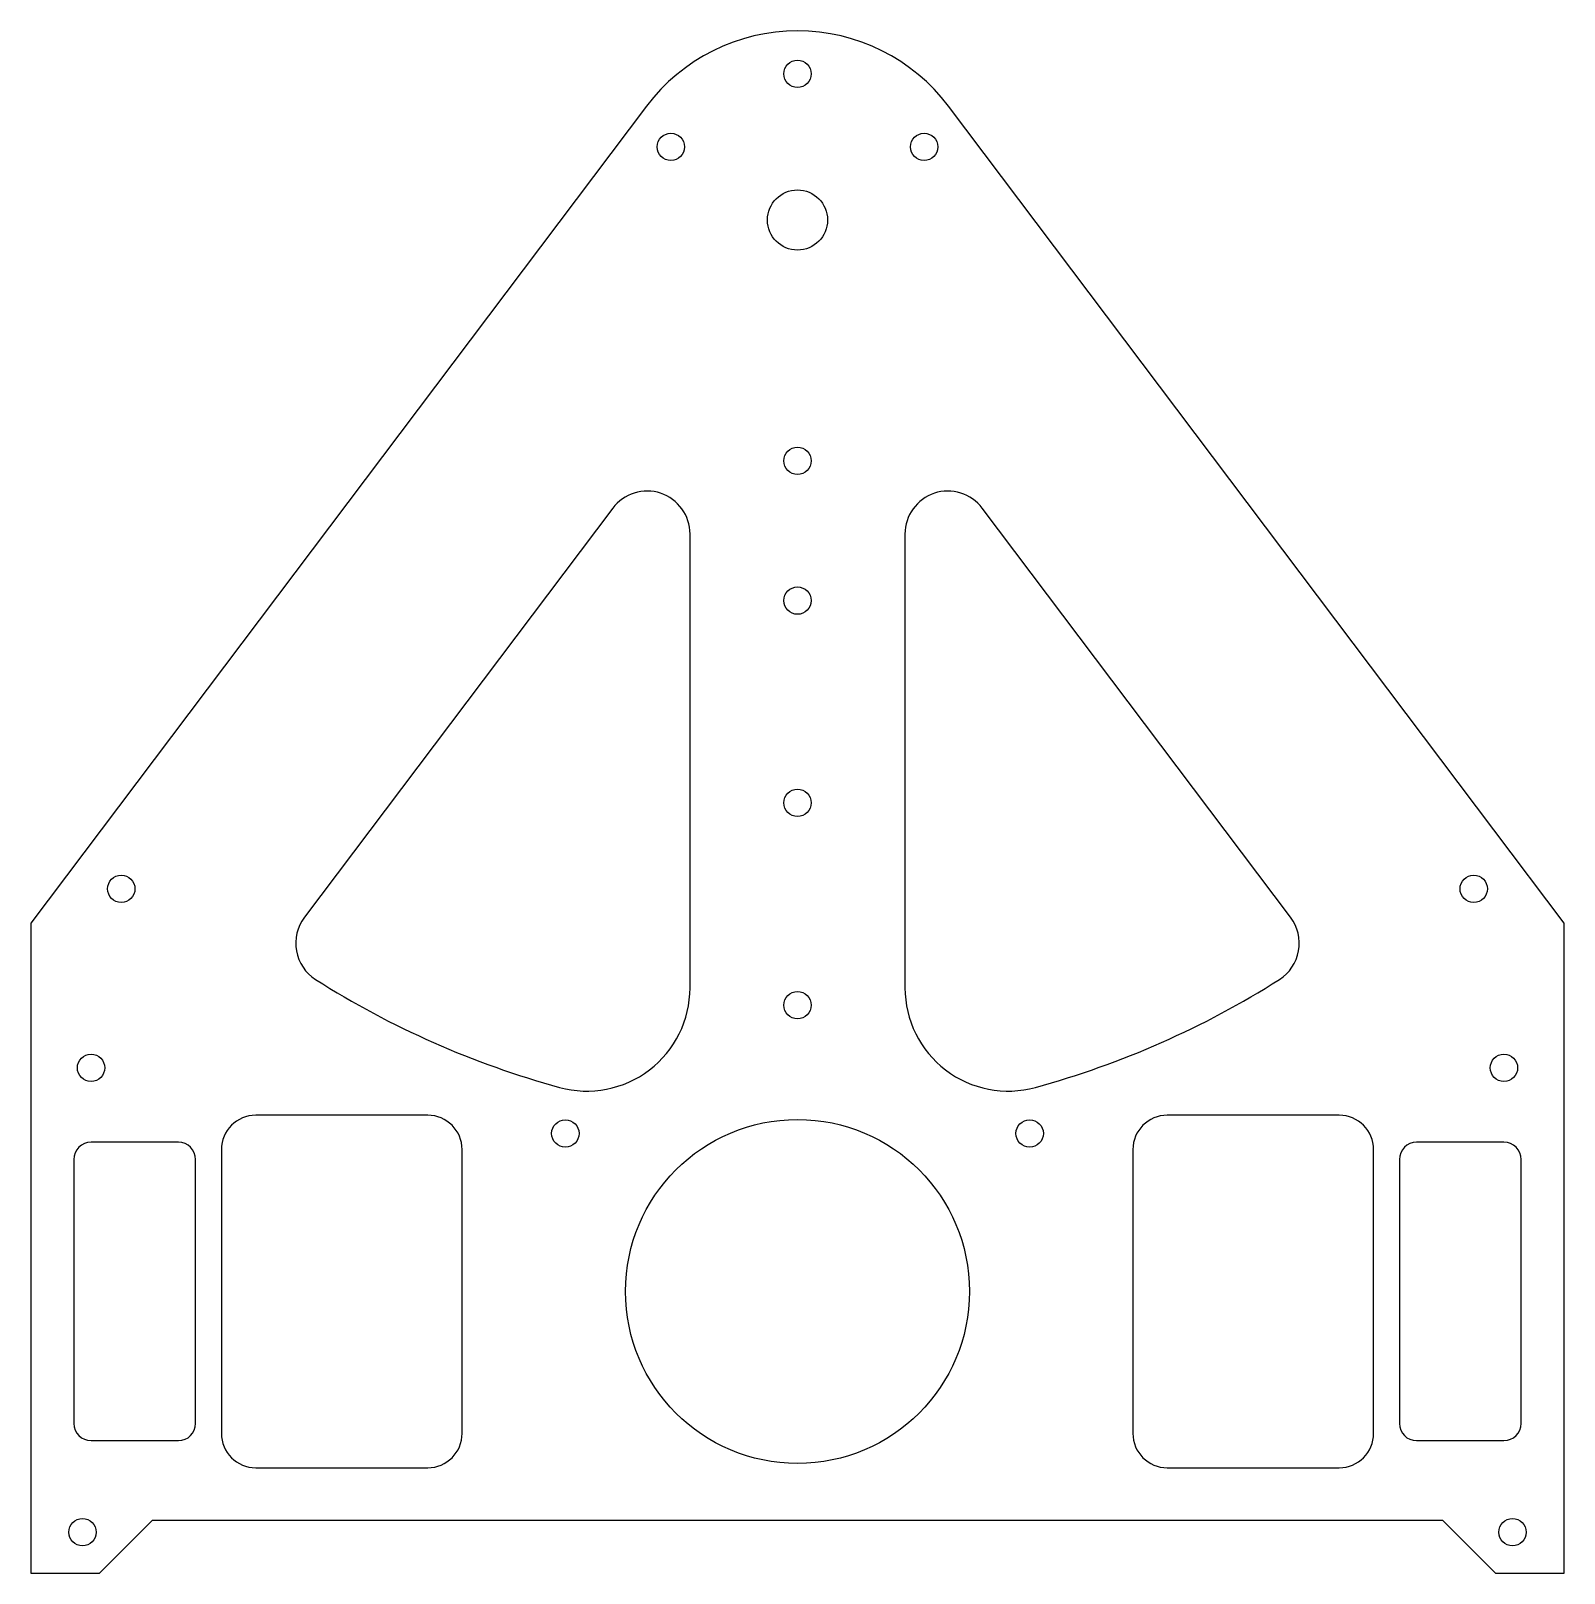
# Model space of a CAD drawing. Header units: millimetres. Extents: x -89 to 89, y -157 to 22.
import ezdxf

# ---------------------------------------------------------------- set-up
doc = ezdxf.new("R2010")
doc.units = ezdxf.units.MM

msp = doc.modelspace()

# ---------------------------------------------------------------- linework, layer by layer
at = {"color": 7, "linetype": 'Continuous', "lineweight": 25}
for p, q in [((-17.57, 13.24), (-89.16, -81.76)), ((89.16, -81.76), (17.57, 13.24)), ((-21.49, -33.51), (-57.35, -81.09)), ((57.35, -81.09), (21.49, -33.51)), ((-12.5, -89.3), (-12.5, -36.52)), ((12.5, -36.52), (12.5, -89.3)), ((-89.16, -81.76), (-89.16, -157.36)), ((89.16, -157.36), (89.16, -81.76)), ((-43, -104.1), (-63, -104.1)), ((63, -104.1), (43, -104.1)), ((-72, -107.25), (-82.16, -107.25)), ((82.16, -107.25), (72, -107.25)), ((-84.16, -109.25), (-84.16, -139.95)), ((-70, -139.95), (-70, -109.25)), ((-67, -108.1), (-67, -141.1)), ((-39, -141.1), (-39, -108.1)), ((39, -108.1), (39, -141.1)), ((67, -141.1), (67, -108.1)), ((70, -109.25), (70, -139.95)), ((84.16, -139.95), (84.16, -109.25)), ((-82.16, -141.95), (-72, -141.95)), ((72, -141.95), (82.16, -141.95)), ((-63, -145.1), (-43, -145.1)), ((43, -145.1), (63, -145.1)), ((-81.19, -157.36), (-75.03, -151.2)), ((-75.03, -151.2), (75.03, -151.2)), ((75.03, -151.2), (81.19, -157.36)), ((-89.16, -157.36), (-81.19, -157.36)), ((81.19, -157.36), (89.16, -157.36))]:
    msp.add_line(p, q, dxfattribs=at)
for centre, radius in [((0, 17), 1.59), ((-14.72, 8.5), 1.59), ((14.72, 8.5), 1.59), ((0, 0), 3.5), ((0, -28), 1.59), ((0, -44.26), 1.59), ((0, -67.78), 1.59), ((-78.64, -77.77), 1.59), ((78.64, -77.77), 1.59), ((0, -91.3), 1.59), ((-82.16, -98.6), 1.59), ((82.16, -98.6), 1.59), ((-27, -106.22), 1.59), ((0, -124.6), 20), ((27, -106.22), 1.59), ((-83.16, -152.6), 1.59), ((83.16, -152.6), 1.59)]:
    msp.add_circle(centre, radius, dxfattribs=at)
for centre, radius, start, end in [((0, 0), 22, 37, 143), ((-17.5, -36.52), 5, 0, 143), ((17.5, -36.52), 5, 37, 180), ((-53.36, -84.1), 5, 143, 237.607), ((53.36, -84.1), 5, 302.393, 37), ((0, 0), 104.6, 237.607, 254.6581), ((-24.5, -89.3), 12, 254.6581, 0), ((24.5, -89.3), 12, 180, 285.3419), ((0, 0), 104.6, 285.3419, 302.393), ((-63, -108.1), 4, 90, 180), ((-43, -108.1), 4, 0, 90), ((43, -108.1), 4, 90, 180), ((63, -108.1), 4, 0, 90), ((-82.16, -109.25), 2, 90, 180), ((-72, -109.25), 2, 0, 90), ((72, -109.25), 2, 90, 180), ((82.16, -109.25), 2, 0, 90), ((-82.16, -139.95), 2, 180, 270), ((-72, -139.95), 2, 270, 0), ((-63, -141.1), 4, 180, 270), ((-43, -141.1), 4, 270, 0), ((43, -141.1), 4, 180, 270), ((63, -141.1), 4, 270, 0), ((72, -139.95), 2, 180, 270), ((82.16, -139.95), 2, 270, 0)]:
    msp.add_arc(centre, radius, start, end, dxfattribs=at)

doc.saveas('drawing.dxf')
